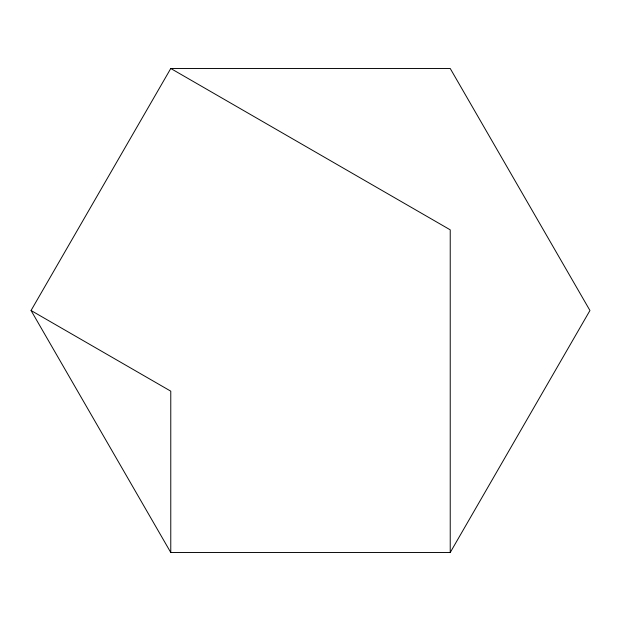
<?xml version="1.0" encoding="UTF-8"?>
<svg xmlns="http://www.w3.org/2000/svg" width="621" height="621" viewBox="0 0 621 621"><rect width="100%" height="100%" fill="white"/><g stroke="black" fill="none" stroke-linecap="round" stroke-linejoin="round"><path stroke-width="0.93" d="M31.05 310.5L170.775 68.489L450.225 68.489L589.95 310.5L450.225 552.511L170.775 552.511L31.05 310.5L170.775 391.168L170.775 552.511M170.775 68.489L450.225 229.832L450.225 552.511"/></g></svg>
